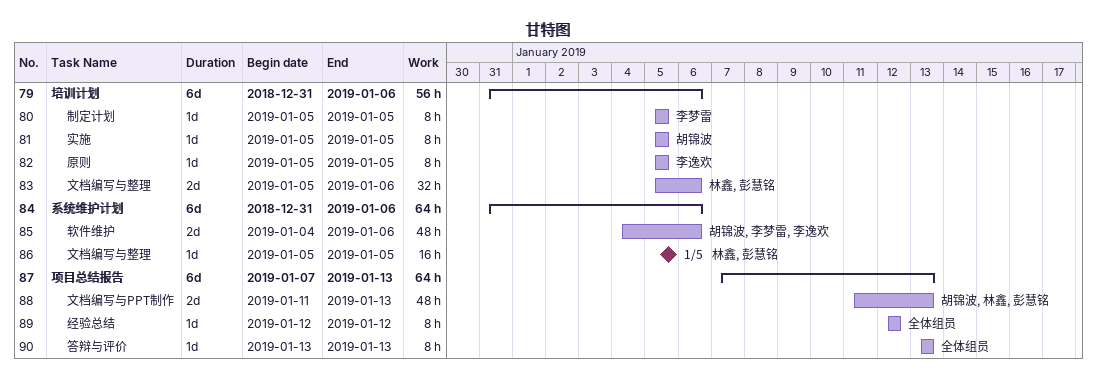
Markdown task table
甘特图

| ID | Level | Task | Duration | Start | Finish | Resources | Work (h) |
|---|---|---|---|---|---|---|---|
| 79 | 1 | **培训计划** | 6d | 2018-12-31 | 2019-01-06 |  | 56 |
| 80 | 2 | 制定计划 | 1d | 2019-01-05 | 2019-01-05 | 李梦雷 | 8 |
| 81 | 2 | 实施 | 1d | 2019-01-05 | 2019-01-05 | 胡锦波 | 8 |
| 82 | 2 | 原则 | 1d | 2019-01-05 | 2019-01-05 | 李逸欢 | 8 |
| 83 | 2 | 文档编写与整理 | 2d | 2019-01-05 | 2019-01-06 | 林鑫, 彭慧铭 | 32 |
| 84 | 1 | **系统维护计划** | 6d | 2018-12-31 | 2019-01-06 |  | 64 |
| 85 | 2 | 软件维护 | 2d | 2019-01-04 | 2019-01-06 | 胡锦波, 李梦雷, 李逸欢 | 48 |
| 86 | 2 | 文档编写与整理 | 1d | 2019-01-05 | 2019-01-05 | 林鑫, 彭慧铭 | 16 |
| 87 | 1 | **项目总结报告** | 6d | 2019-01-07 | 2019-01-13 |  | 64 |
| 88 | 2 | 文档编写与PPT制作 | 2d | 2019-01-11 | 2019-01-13 | 胡锦波, 林鑫, 彭慧铭 | 48 |
| 89 | 2 | 经验总结 | 1d | 2019-01-12 | 2019-01-12 | 全体组员 | 8 |
| 90 | 2 | 答辩与评价 | 1d | 2019-01-13 | 2019-01-13 | 全体组员 | 8 |
